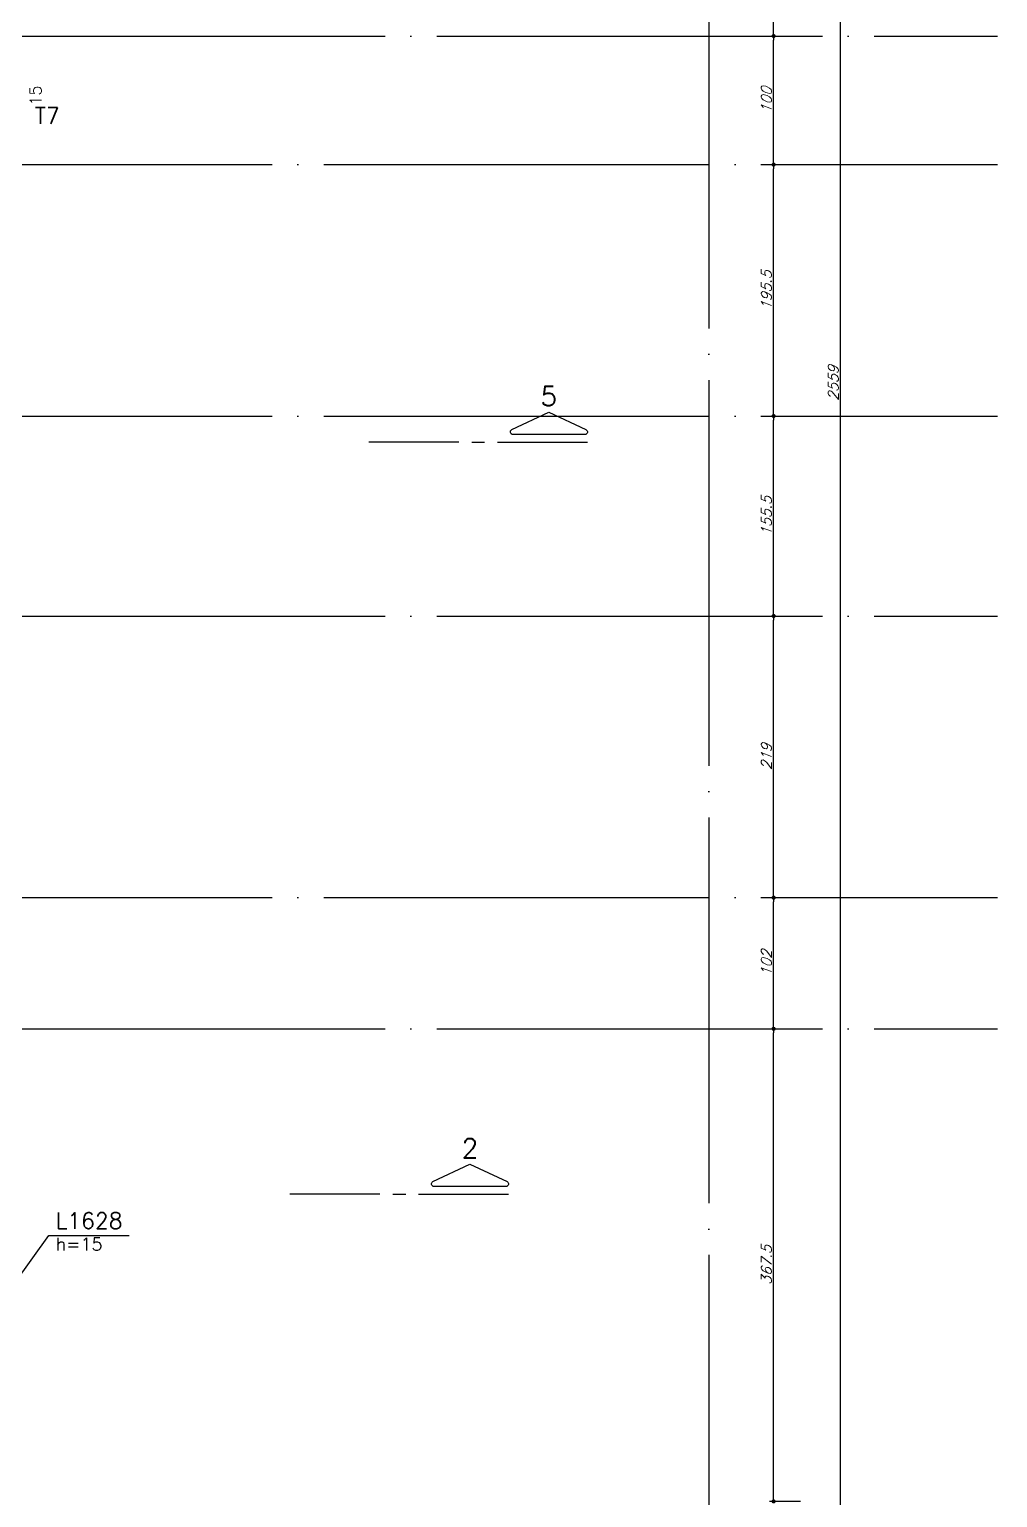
# Model space of a CAD drawing. Header units: millimetres. Extents: x -2368 to 4502, y -2283 to 2217.
# Drawn here: x 2297 to 3050, y -482 to 660 of the extents above; entities that cross this region are included whole.
import ezdxf
from ezdxf import colors
from ezdxf.entities.mleader import LeaderData, LeaderLine
from ezdxf.enums import TextEntityAlignment as Align
from ezdxf.math import Vec2, Vec3

# ---------------------------------------------------------------- set-up
doc = ezdxf.new("R2010")
doc.units = ezdxf.units.MM
doc.header["$LTSCALE"] = 50
doc.linetypes.add('EIXO', pattern=[6.8, 6, -0.4, 0, -0.4])
for name, color, linetype in [('F-AUX-RED', 1, 'Continuous'), ('F-CORTE-INDICAÇÃO', 4, 'Continuous'), ('F-COTAS', 106, 'Continuous'), ('F-EIXO', 12, 'EIXO'), ('F-LAJES-DIM', 2, 'Continuous'), ('F-LAJES-NOME', 4, 'Continuous'), ('F-PILARES-DIM', 172, 'Continuous'), ('F-PILARES-NOME', 170, 'Continuous'), ('F-TEXTO', 6, 'Continuous')]:
    doc.layers.add(name, color=color, linetype=linetype)
doc.styles.add('CP-TEXT-INCL', font='romans.shx', dxfattribs={"oblique": 20})
doc.styles.add('MCP', font='romans.shx')
doc.styles.add('ROMANS', font='romans.shx')
doc.styles.get("Standard").update_dxf_attribs({"font": 'romans.shx'})
doc.dimstyles.new('CP-COTAS-50', dxfattribs={"dimscale": 0.64, "dimtxt": 12.5, "dimasz": 5, "dimexe": 5, "dimexo": 5, "dimgap": 2.5, "dimtad": 1, "dimdec": 1, "dimdsep": 46, "dimtxsty": 'CP-TEXT-INCL', "dimblk1": 'DOT', "dimblk2": 'DOT', "dimsah": 1, "dimcen": 9, "dimclrd": 256, "dimclre": 256, "dimclrt": 256, "dimadec": 0, "dimazin": 0, "dimtfac": 1, "dimtdec": 1, "dimtmove": 2, "dimatfit": 3, "dimldrblk": 'DOT', "dimfxl": 0, "dimtolj": 1, "dimarcsym": 0})

# ---------------------------------------------------------------- blocks, each defined once
blk = doc.blocks.new('*U7')
at = {"layer": 'F-CORTE-INDICAÇÃO'}
for p, q in [((70, 0), (0, 0)), ((80, 0), (90, 0)), ((100, 0), (170, 0))]:
    blk.add_line(p, q, dxfattribs=at)
blk.add_lwpolyline([(112, 6, -0.802585), (111.2, 9.8), (140, 23.3), (168.8, 9.8, -0.802585), (168, 6)], format="xyb", close=True, dxfattribs=at)
at = {"layer": 'F-CORTE-INDICAÇÃO', "style": 'ROMANS'}
blk.add_attdef('CORTE', text='', height=15, dxfattribs=at).set_placement((140, 35.8), align=Align.MIDDLE_CENTER)
at = {"layer": 'F-CORTE-INDICAÇÃO', "color": 2, "style": 'ROMANS'}
blk.add_attdef('FOLHA', text='', height=12, dxfattribs=at).set_placement((140, -10), align=Align.MIDDLE_CENTER)
blk = doc.blocks.new('*U12')
at = {"layer": 'F-EIXO'}
blk.add_line((0, 0), (4857.5, 0), dxfattribs=at)
at = {"layer": 'F-TEXTO', "style": 'ROMANS'}
blk.add_attdef('EIXO', text='', height=17.5, dxfattribs=at).set_placement((-28.2, 0), align=Align.MIDDLE_CENTER)
blk = doc.blocks.new('*U13')
at = {"layer": 'F-EIXO'}
blk.add_line((0, 0), (4945.5, 0), dxfattribs=at)
at = {"layer": 'F-TEXTO', "style": 'ROMANS'}
blk.add_attdef('EIXO', text='', height=17.5, dxfattribs=at).set_placement((-28.2, 0), align=Align.MIDDLE_CENTER)
blk = doc.blocks.new('*U17')
at = {"layer": 'F-EIXO'}
blk.add_line((0, 0), (0, -2728.6), dxfattribs=at)
at = {"layer": 'F-TEXTO', "style": 'ROMANS'}
blk.add_attdef('EIXO', text='', height=17.5, rotation=360, dxfattribs=at).set_placement((0, 28.2), align=Align.MIDDLE_CENTER)
blk = doc.blocks.new('_DOT')
at = {"color": 0, "linetype": 'ByBlock'}
blk.add_line((-0.5, 0), (-1, 0), dxfattribs=at)
at = {"color": 0, "linetype": 'ByBlock', "const_width": 0.5}
blk.add_lwpolyline([(-0.25, 0, 1), (0.25, 0, 1)], format="xyb", close=True, dxfattribs=at)
blk = doc.blocks.new('*D196')
at = {"layer": 'DEFPOINTS', "color": 0, "transparency": 16777216}
for p in [(2796, 1664.5), (2927.8, 1664.5), (2255, -894.5)]:
    blk.add_point(p, dxfattribs=at)
at = {"layer": 'F-COTAS', "lineweight": -2, "transparency": 16777216}
for p, q in [((2799.2, 1664.5), (2931, 1664.5)), ((2927.8, -891.3), (2927.8, 1661.3)), ((2258.2, -894.5), (2931, -894.5))]:
    blk.add_line(p, q, dxfattribs=at)
at = {"layer": 'F-COTAS', "lineweight": -2, "transparency": 16777216, "xscale": 3.2, "yscale": 3.2, "zscale": 3.2}
for p, rotation in [((2927.8, 1664.5), 90), ((2927.8, -894.5), 270)]:
    blk.add_blockref('_DOT', p, dxfattribs=dict(at, rotation=rotation))
at = {"layer": 'F-COTAS', "transparency": 16777216, "insert": (2922.2, 385), "char_height": 8, "attachment_point": 5, "rotation": 90, "style": 'CP-TEXT-INCL'}
blk.add_mtext('\\A1;2559', dxfattribs=at)
blk = doc.blocks.new('*D198')
at = {"layer": 'DEFPOINTS', "color": 0, "transparency": 16777216}
for p in [(2875.8, -117), (2875.8, -117), (2899.8, -484.5)]:
    blk.add_point(p, dxfattribs=at)
at = {"layer": 'F-COTAS', "lineweight": -2, "transparency": 16777216}
for p, q in [((2875.8, -481.3), (2875.8, -120.2)), ((2896.6, -484.5), (2872.6, -484.5))]:
    blk.add_line(p, q, dxfattribs=at)
at = {"layer": 'F-COTAS', "lineweight": -2, "transparency": 16777216, "xscale": 3.2, "yscale": 3.2, "zscale": 3.2}
for p, rotation in [((2875.8, -117), 90), ((2875.8, -484.5), 270)]:
    blk.add_blockref('_DOT', p, dxfattribs=dict(at, rotation=rotation))
at = {"layer": 'F-COTAS', "transparency": 16777216, "insert": (2870.2, -300.8), "char_height": 8, "attachment_point": 5, "rotation": 90, "style": 'CP-TEXT-INCL'}
blk.add_mtext('\\A1;367.5', dxfattribs=at)
blk = doc.blocks.new('*D199')
at = {"layer": 'DEFPOINTS', "color": 0, "transparency": 16777216}
for p in [(2875.8, -15), (2875.8, -15), (2875.8, -117)]:
    blk.add_point(p, dxfattribs=at)
at = {"layer": 'F-COTAS', "lineweight": -2, "transparency": 16777216}
blk.add_line((2875.8, -113.8), (2875.8, -18.2), dxfattribs=at)
at = {"layer": 'F-COTAS', "lineweight": -2, "transparency": 16777216, "xscale": 3.2, "yscale": 3.2, "zscale": 3.2}
for p, rotation in [((2875.8, -15), 90), ((2875.8, -117), 270)]:
    blk.add_blockref('_DOT', p, dxfattribs=dict(at, rotation=rotation))
at = {"layer": 'F-COTAS', "transparency": 16777216, "insert": (2870.2, -66), "char_height": 8, "attachment_point": 5, "rotation": 90, "style": 'CP-TEXT-INCL'}
blk.add_mtext('\\A1;102', dxfattribs=at)
blk = doc.blocks.new('*D200')
at = {"layer": 'DEFPOINTS', "color": 0, "transparency": 16777216}
for p in [(2875.8, 204), (2875.8, 204), (2875.8, -15)]:
    blk.add_point(p, dxfattribs=at)
at = {"layer": 'F-COTAS', "lineweight": -2, "transparency": 16777216}
blk.add_line((2875.8, -11.8), (2875.8, 200.8), dxfattribs=at)
at = {"layer": 'F-COTAS', "lineweight": -2, "transparency": 16777216, "xscale": 3.2, "yscale": 3.2, "zscale": 3.2}
for p, rotation in [((2875.8, 204), 90), ((2875.8, -15), 270)]:
    blk.add_blockref('_DOT', p, dxfattribs=dict(at, rotation=rotation))
at = {"layer": 'F-COTAS', "transparency": 16777216, "insert": (2870.2, 94.5), "char_height": 8, "attachment_point": 5, "rotation": 90, "style": 'CP-TEXT-INCL'}
blk.add_mtext('\\A1;219', dxfattribs=at)
blk = doc.blocks.new('*D201')
at = {"layer": 'DEFPOINTS', "color": 0, "transparency": 16777216}
for p in [(2875.8, 359.5), (2875.8, 359.5), (2875.8, 204)]:
    blk.add_point(p, dxfattribs=at)
at = {"layer": 'F-COTAS', "lineweight": -2, "transparency": 16777216}
blk.add_line((2875.8, 207.2), (2875.8, 356.3), dxfattribs=at)
at = {"layer": 'F-COTAS', "lineweight": -2, "transparency": 16777216, "xscale": 3.2, "yscale": 3.2, "zscale": 3.2}
for p, rotation in [((2875.8, 359.5), 90), ((2875.8, 204), 270)]:
    blk.add_blockref('_DOT', p, dxfattribs=dict(at, rotation=rotation))
at = {"layer": 'F-COTAS', "transparency": 16777216, "insert": (2870.2, 281.7), "char_height": 8, "attachment_point": 5, "rotation": 90, "style": 'CP-TEXT-INCL'}
blk.add_mtext('\\A1;155.5', dxfattribs=at)
blk = doc.blocks.new('*D202')
at = {"layer": 'DEFPOINTS', "color": 0, "transparency": 16777216}
for p in [(2875.8, 555), (2875.8, 555), (2875.8, 359.5)]:
    blk.add_point(p, dxfattribs=at)
at = {"layer": 'F-COTAS', "lineweight": -2, "transparency": 16777216}
blk.add_line((2875.8, 362.7), (2875.8, 551.8), dxfattribs=at)
at = {"layer": 'F-COTAS', "lineweight": -2, "transparency": 16777216, "xscale": 3.2, "yscale": 3.2, "zscale": 3.2}
for p, rotation in [((2875.8, 555), 90), ((2875.8, 359.5), 270)]:
    blk.add_blockref('_DOT', p, dxfattribs=dict(at, rotation=rotation))
at = {"layer": 'F-COTAS', "transparency": 16777216, "insert": (2870.2, 457.2), "char_height": 8, "attachment_point": 5, "rotation": 90, "style": 'CP-TEXT-INCL'}
blk.add_mtext('\\A1;195.5', dxfattribs=at)
blk = doc.blocks.new('*D203')
at = {"layer": 'DEFPOINTS', "color": 0, "transparency": 16777216}
for p in [(2875.8, 655), (2875.8, 655), (2875.8, 555)]:
    blk.add_point(p, dxfattribs=at)
at = {"layer": 'F-COTAS', "lineweight": -2, "transparency": 16777216}
blk.add_line((2875.8, 558.2), (2875.8, 651.8), dxfattribs=at)
at = {"layer": 'F-COTAS', "lineweight": -2, "transparency": 16777216, "xscale": 3.2, "yscale": 3.2, "zscale": 3.2}
for p, rotation in [((2875.8, 655), 90), ((2875.8, 555), 270)]:
    blk.add_blockref('_DOT', p, dxfattribs=dict(at, rotation=rotation))
at = {"layer": 'F-COTAS', "transparency": 16777216, "insert": (2870.2, 605), "char_height": 8, "attachment_point": 5, "rotation": 90, "style": 'CP-TEXT-INCL'}
blk.add_mtext('\\A1;100', dxfattribs=at)
blk = doc.blocks.new('*D204')
at = {"layer": 'DEFPOINTS', "color": 0, "transparency": 16777216}
for p in [(2875.8, 874), (2875.8, 874), (2875.8, 655)]:
    blk.add_point(p, dxfattribs=at)
at = {"layer": 'F-COTAS', "lineweight": -2, "transparency": 16777216}
blk.add_line((2875.8, 658.2), (2875.8, 870.8), dxfattribs=at)
at = {"layer": 'F-COTAS', "lineweight": -2, "transparency": 16777216, "xscale": 3.2, "yscale": 3.2, "zscale": 3.2}
for p, rotation in [((2875.8, 874), 90), ((2875.8, 655), 270)]:
    blk.add_blockref('_DOT', p, dxfattribs=dict(at, rotation=rotation))
at = {"layer": 'F-COTAS', "transparency": 16777216, "insert": (2870.2, 764.5), "char_height": 8, "attachment_point": 5, "rotation": 90, "style": 'CP-TEXT-INCL'}
blk.add_mtext('\\A1;219', dxfattribs=at)

msp = doc.modelspace()

# ---------------------------------------------------------------- hatches: boundary and pattern name
at = {"layer": 'F-COTAS'}
h = msp.add_hatch(dxfattribs=at)
h.set_pattern_fill('ANSI32', color=256)
h.paths.add_polyline_path([(2308.5, 601.291), (2308.5, 619.077), (2295, 619.077), (2295, 601.291)], flags=9)
h = msp.add_hatch(dxfattribs=at)
h.set_pattern_fill('ANSI32', color=256)
h.paths.add_polyline_path([(2298.72, 583.72), (2324.018, 583.72), (2324.018, 602.47), (2298.72, 602.47)], flags=9)
h = msp.add_hatch(dxfattribs=at)
h.set_pattern_fill('ANSI32', color=256)
h.paths.add_polyline_path([(2316.663, -275.551), (2376.484, -275.551), (2376.484, -256.801), (2316.663, -256.801)], flags=9)
h = msp.add_hatch(dxfattribs=at)
h.set_pattern_fill('ANSI32', color=256)
h.paths.add_polyline_path([(2316.812, -291.926), (2358.955, -291.926), (2358.955, -276.926), (2316.812, -276.926)], flags=9)

# ---------------------------------------------------------------- block references
at = {"layer": 'F-CORTE-INDICAÇÃO', "linetype": 'Continuous'}
ref = msp.add_blockref('*U7', (2560.988, 339.136), dxfattribs=at)
ref.add_attrib('CORTE', '5', dxfattribs={"height": 15, "style": 'ROMANS'}).set_placement((2700.988, 374.899), align=Align.MIDDLE_CENTER)
ref = msp.add_blockref('*U7', (2499.628, -245.609), dxfattribs=at)
ref.add_attrib('CORTE', '2', dxfattribs={"height": 15, "style": 'ROMANS'}).set_placement((2639.628, -209.846), align=Align.MIDDLE_CENTER)
at = {"layer": 'F-EIXO', "linetype": 'Continuous'}
for name, p in [('*U17', (2825.5, 1747.82)), ('*U12', (-1807.517, 655)), ('*U13', (-1895.471, 555)), ('*U13', (-1895.471, 359.5)), ('*U12', (-1807.517, 204)), ('*U13', (-1895.471, -15)), ('*U12', (-1807.517, -117))]:
    msp.add_blockref(name, p, dxfattribs=at)

# ---------------------------------------------------------------- texts
at = {"layer": 'F-LAJES-DIM', "linetype": 'Continuous', "style": 'MCP'}
msp.add_text('h=15', height=10, dxfattribs=at).set_placement((2317.407, -289.426))
at = {"layer": 'F-LAJES-NOME', "linetype": 'Continuous', "style": 'MCP'}
msp.add_text('L1628', height=12.5, dxfattribs=at).set_placement((2317.407, -272.426))
at = {"layer": 'F-PILARES-DIM', "linetype": 'Continuous', "style": 'MCP'}
msp.add_text('15', height=9, rotation=90, dxfattribs=at).set_placement((2306.25, 600.97))
at = {"layer": 'F-PILARES-NOME', "linetype": 'Continuous', "style": 'MCP'}
msp.add_text('T7', height=12.5, dxfattribs=at).set_placement((2301.25, 586.845))

# ---------------------------------------------------------------- dimensions: what is measured, and where the dimension line sits
at = {"layer": 'F-COTAS'}
for base, p1, p2, picture, middle in [((2927.774, 1664.5), (2255, -894.5), (2796, 1664.5), '*D196', (2922.174, 385)), ((2875.824, 874), (2875.824, 655), (2875.824, 874), '*D204', (2870.224, 764.5)), ((2875.824, 655), (2875.824, 555), (2875.824, 655), '*D203', (2870.224, 605)), ((2875.824, 555), (2875.824, 359.5), (2875.824, 555), '*D202', (2870.224, 457.25)), ((2875.824, 359.5), (2875.824, 204), (2875.824, 359.5), '*D201', (2870.224, 281.75)), ((2875.824, 204), (2875.824, -15), (2875.824, 204), '*D200', (2870.224, 94.5)), ((2875.824, -15), (2875.824, -117), (2875.824, -15), '*D199', (2870.224, -66)), ((2875.824, -117), (2899.774, -484.5), (2875.824, -117), '*D198', (2870.224, -300.75))]:
    dim = msp.add_linear_dim(base=base, p1=p1, p2=p2, angle=90, dimstyle='CP-COTAS-50', dxfattribs=at)
    dim.commit()
    dim.dimension.update_dxf_attribs({"geometry": picture, "text_midpoint": middle})

# ---------------------------------------------------------------- leaders
at = {"layer": 'F-AUX-RED'}
ml = msp.add_multileader_mtext('Standard', dxfattribs=at)
ml.set_content('', color=256)
ml.set_leader_properties()
ml.set_arrow_properties(name='DOT')
ml.build(insert=Vec2(0, 0))
ctx = ml.context
ctx.base_point, ctx.char_height, ctx.plane_origin = Vec3(2374.678, -277.594), 5, Vec3(2283.553, -317.478)
notes = []
notes.append((ctx, [(0, (1, 1, 0), (2312.181, -277.594), (1, 0), 62.497, [(0, [(2283.553, -317.478)], 0, [])])]))
ctx.mtext.insert, ctx.mtext.flow_direction = Vec3(2376.678, -275.094), 5
for ctx, leaders in notes:
    for number, flags, end, landing, length, lines in leaders:
        leader = LeaderData()
        leader.index, (leader.has_last_leader_line, leader.has_dogleg_vector, leader.attachment_direction) = number, flags
        leader.last_leader_point, leader.dogleg_vector, leader.dogleg_length = Vec3(end), Vec3(landing), length
        for number, points, colour, breaks in lines:
            line = LeaderLine()
            line.index, line.vertices, line.color, line.breaks = number, Vec3.list(points), colors.encode_raw_color(colour), breaks
            leader.lines.append(line)
        ctx.leaders.append(leader)

doc.saveas('drawing.dxf')
